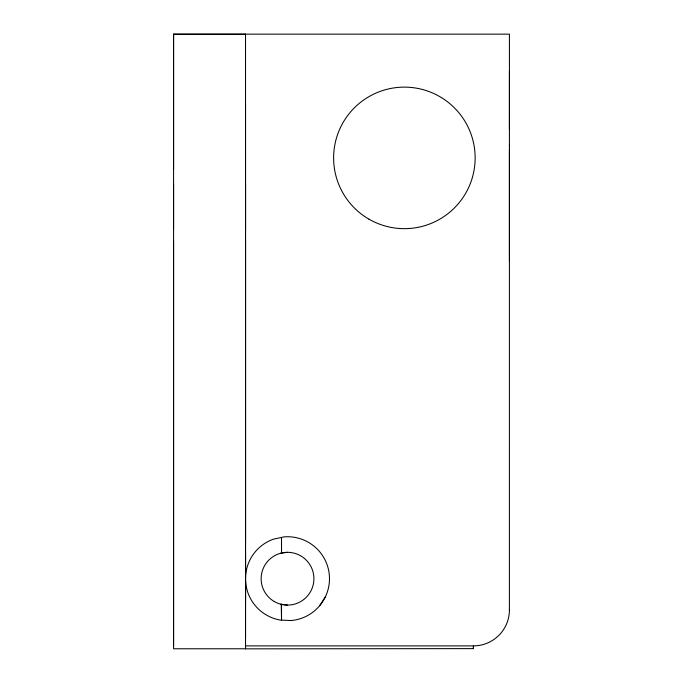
<?xml version="1.0" encoding="UTF-8"?>
<svg xmlns="http://www.w3.org/2000/svg" width="683" height="683" viewBox="0 0 683 683"><rect width="100%" height="100%" fill="white"/><g stroke="black" fill="none" stroke-linecap="round" stroke-linejoin="round"><path stroke-width="1.02" d="M509.398 609.902L509.424 34.15L173.576 34.15L173.576 648.773L245.539 648.773L245.521 34.159M509.424 261.137L509.424 149.295M509.424 146.085L509.424 145.189M509.424 129.454L509.424 74.336M509.424 73.986L509.424 71.331M245.539 637.401L245.539 104.533M245.539 648.85L473.439 648.619L473.439 645.717M473.413 648.654L473.439 645.887A35.986 35.986 0 0 0 509.424 609.893M319.627 605.77L325.535 596.541M473.421 645.896L245.521 645.887M281.507 537.419L281.533 553.11L280.696 553.221M281.242 553.145L287.526 552.316M173.576 34.252L245.539 34.252M291.086 620.54L280.107 620.044A41.979 41.979 0 0 1 273.243 539.229L283.974 536.881A41.979 41.979 0 0 1 329.334 575.154A41.979 41.979 0 0 1 291.06 620.548M280.696 604.199L281.533 604.31L281.533 620.096L281.242 604.267L287.526 605.095M245.539 183.923L245.539 229.505M245.539 240.954L245.539 540.825M245.539 555.757L245.539 601.339M173.576 34.15L173.576 169.282M173.576 183.923L173.576 229.505M173.576 240.954L173.576 645.879M274.327 601.561A26.389 26.389 0 0 0 313.915 578.706A26.389 26.389 0 0 0 274.327 555.86A26.389 26.389 0 0 0 274.327 601.561M368.999 219.183A70.767 70.767 0 0 0 475.146 157.901A70.767 70.767 0 0 0 368.999 96.61A70.767 70.767 0 0 0 368.999 219.183"/></g></svg>
